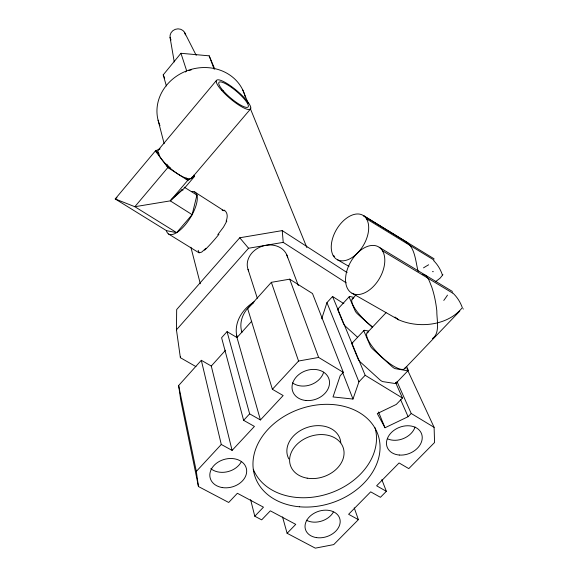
<?xml version="1.0" encoding="UTF-8"?>
<svg xmlns="http://www.w3.org/2000/svg" width="577" height="577" viewBox="0 0 577 577"><rect width="100%" height="100%" fill="white"/><g stroke="black" fill="none" stroke-linecap="round" stroke-linejoin="round"><path stroke-width="0.87" d="M195.964 366.626L180.377 357.697L176.454 329.828L176.677 309.546L239.751 237.774L282.232 230.605L347.116 272.604M180.377 357.697L180.45 356.824M159.851 148.837L155.35 150.95L115.22 198.964L166.443 230.649L176.663 232.654L192.141 214.658L196.937 195.062L184.142 187.128M321.685 318.829L326.943 302.629L332.568 296.506L343.849 303.646M354.228 507.818L358.375 519.646L333.73 544.601L315.316 548.15L287.101 533.278L295.749 524.37L270.332 510.833L261.669 519.863L254.796 516.242L263.465 507.176L237.385 493.277L228.694 502.48L198.452 486.534L180.702 399.919L178.639 385.53L201.315 360.293L221.279 444.47L232.098 450.399L254.421 426.417L243.624 420.337L221.597 337.718L227.049 331.645L249.639 413.846L260.429 419.962L283.156 395.548L272.387 389.287L247.663 308.702L271.349 282.333L289.697 279.174L312.503 293.534L343.322 372.389L340.185 375.721L333.008 396.94L352.98 399.053L358.937 381.837L365.162 375.281L332.568 296.506M226.826 221.078L223.494 227.114L217.832 234.601M461.78 308.32C447.204 325.789 418.714 328.573 398.664 319.802L352.006 293.231M442.92 274.666L440.085 278.201L435.52 281.72M166.378 85.959L163.212 74.88L180.947 53.286L209.177 55.839L214.745 69.024M185.477 72.031L186.616 70.646L180.947 53.286M158.408 149.854L216.519 80.362M155.35 150.95L167.864 167.546L134.845 206.717L115.22 198.964L116.943 197.493M193.706 175.148L194.6 176.317L187.756 180.334L170.28 200.868L134.845 206.717L176.663 232.654M191.795 177.968L250.642 108.837M194.6 176.317L185.087 187.482L170.28 200.868L192.141 214.658M176.454 329.828L248.55 248.247L283.235 242.369L346.171 282.824M232.098 450.399L211.283 366.042L225.585 350.189M260.429 419.962L236.996 337.552L251.709 321.252M337.855 309.034L349.352 296.585M352.215 299.045L355.879 295.078M198.452 486.534L196.324 471.409L221.279 444.47M243.624 420.337L249.639 413.846M272.387 389.287L298.561 361.029L318.634 357.444L343.322 372.389M352.013 343.257L364.037 330.426M367.051 332.929L386.006 312.72M404.592 368.696L459.775 311.104M395.793 383.409L408.033 370.658M205.902 248.29L201.705 252.106L199.152 252.841M395.548 382.436L402.472 398.029L396.276 404.441L377.286 413.565L385.01 427.759L408.105 416.695L411.221 413.485L396.969 381.52M381.823 479.602L386.359 491.315L380.431 497.316L370.686 491.835L348.609 514.287L358.375 519.646M171.109 199.642L182.209 189.609L182.996 190.114M422.58 274.277C428.235 274.94 429.627 282.485 431.683 286.819C434.337 294.616 435.931 302.752 436.832 310.931C436.609 319.29 440.417 333.246 432.375 338.627M405.494 242.059C415.137 246.321 415.613 262.174 418.116 271.305M196.18 194.961L196.937 195.062M368.624 331.119L364.779 330.296A4.695 1.37 43.5 0 0 364.109 331.544L370.362 345.976A4.782 1.414 43.8 0 0 373.095 349.41L392.043 366.597A4.804 1.414 44.1 0 0 395.411 368.689L407.405 370.766A4.746 1.37 44.2 0 0 407.932 369.381L406.648 366.611M353.845 297.443L350.095 296.513A4.486 1.269 43 0 0 349.395 297.602L355.165 310.909A4.566 1.313 43.2 0 0 357.754 314.14L372.511 327.491M222.138 210.136L223.523 210.583M166.962 166.356L168.809 166.962M156.23 152.119L158.112 152.754L155.884 150.698M386.359 491.315L376.622 485.798L399.075 462.956L408.79 468.611L434.575 442.501L434.099 427.341L406.886 368.58M201.315 360.293L211.283 366.042M333.174 255.503L334.581 256.318M337.386 259.708L349.02 266.437M227.049 331.645L236.996 337.552M379.24 247.302A26.715 16.61 -60 0 1 370.001 289.531A26.715 16.61 -60 0 1 346.287 273.137A26.715 16.61 -60 0 1 379.24 247.302L452.44 291.472M382.472 250.793L452.541 293.029M398.664 319.802L395.029 317.047M411.221 413.485L434.099 427.341M434.055 258.792L363.423 215.61A25.619 15.608 -59.4 0 0 331.97 240.811A25.619 15.608 -59.4 0 0 354.516 255.784A25.619 15.608 -59.4 0 0 363.423 215.61L407.896 242.845M366.496 218.842L434.084 260.119M365.162 375.281L402.472 398.029M168.578 234.017L198.856 252.719M194.615 191.932L224.157 210.872M170.352 167.921L168.91 166.991L166.767 164.149M167.864 167.546L187.756 180.334M186.169 178.163L188.253 180.046M357.293 337.018L345.998 326.777A4.551 1.363 43.3 0 1 343.438 323.531L337.877 310.073A4.472 1.32 43.1 0 1 338.605 308.947M239.751 237.774L248.55 248.247M158.177 152.775L159.252 154.196M184.445 32.189L196.209 55.342M163.212 74.88L164.669 78.147M400.496 399.435L408.105 416.695M378.512 411.985L385.01 427.759M242.802 90.041L248.225 103.377M250.115 108.014L306.863 247.576M326.943 302.629L358.937 381.837M342.55 372.316L352.98 399.053M286.682 254.666L298.345 285.565M209.177 55.839L214.11 69.06M289.697 279.174L318.634 357.444M271.349 282.333L298.561 361.029M247.995 269.344L257.313 298.251M282.542 516.934L287.101 533.278M185.982 178.098L186.357 179.433M158.084 120.182L164.149 143.673M190.879 247.216L200.313 283.761M168.931 167.07L169.285 168.462M250.598 499.646L254.796 516.242M178.639 385.53L196.324 471.409M170.035 37.289L174.254 61.927M282.232 230.605L283.235 242.369M171.03 40.029A7.804 7.191 -17.9 0 1 175.293 29.326A7.804 7.191 -17.9 0 1 185.426 34.937M405.342 367.26A25.943 7.544 43.9 0 1 381.051 356.341A25.943 7.544 43.9 0 1 368.328 332.013M463.273 308.789A36.618 7.963 19.1 0 1 463.317 309.084M452.685 292.878A36.07 35.55 55.1 0 1 462.451 308.104M447.485 295.121A35.507 4.046 -47.9 0 1 443.771 300.429M241.965 332.388A32.074 26.102 -18.6 0 1 253.519 302.896M236.959 336.838A38.291 31.093 -18.6 0 1 254.082 301.829M237.551 337.415A38.089 30.999 -18.6 0 1 236.599 335.251M248.615 270.873A20.707 17.281 -19.3 0 1 262.189 246.235A20.707 17.281 -19.3 0 1 287.671 257.768M333.355 512.109A17.728 13.213 -18.2 0 1 306.358 520.23M415.065 427.045A18.168 13.862 -21.9 0 1 387.405 438.765M323.675 372.151A18.861 14.966 -19.3 0 1 310.577 384.801A18.861 14.966 -19.3 0 1 292.51 382.897M241.244 461.831A18.428 14.209 -15.2 0 1 210.8 468.647M375.028 427.759A64.364 49.348 -18.7 0 1 329.554 493.328A64.364 49.348 -18.7 0 1 253.296 469.296M288.839 458.924A27.581 21.14 -18.7 0 1 307.887 427.232A27.581 21.14 -18.7 0 1 340.783 442.747M188.939 70.603A37.238 33.379 -18.2 0 1 191.167 69.918M191.405 191.564A24.753 9.802 -57.8 0 1 189.804 218.633A24.753 9.802 -57.8 0 1 166.443 230.649M224.085 210.057A22.856 11.987 -37 0 1 226.105 221.243M218.935 234.305A22.929 2.337 -50.2 0 1 204.554 250.187M199.224 252.459A22.856 5.33 -82.7 0 1 198.163 250.324M159.973 125.656A45.129 40.354 -18.2 0 1 188.737 70.142A45.129 40.354 -18.2 0 1 245.283 97.037M352.778 343.12A4.674 1.428 43.7 0 0 352.064 344.404L358.093 358.988A4.76 1.471 43.9 0 0 360.791 362.443L379.644 379.587A4.789 1.471 44.3 0 0 383.02 381.649L395.151 383.532A4.724 1.428 44.4 0 0 395.945 382.897M372.201 326.604A24.811 6.996 43.3 0 1 355.158 308.904A24.811 6.996 43.3 0 1 353.47 298.251M433.637 260.609A34.519 32.723 74.3 0 1 442.35 274.861M433.356 271.68A34.973 4.796 8.5 0 1 432.447 271.652M423.504 267.858A34.144 3.267 -35.9 0 1 428.646 264.785M182.173 189.66A2.697 2.344 -15.3 0 1 181.964 189.516M192.314 176.8A21.825 6.506 40.1 0 1 170.395 168.361A21.825 6.506 40.1 0 1 159.988 149.01M316.384 537.598A17.988 13.307 -18.2 0 0 339.961 519.358A17.988 13.307 -18.2 0 0 311.465 515.023A17.988 13.307 -18.2 0 0 316.384 537.598M399.277 455.037A18.442 13.971 -21.9 0 0 421.744 434.337A18.442 13.971 -21.9 0 0 392.035 431.913A18.442 13.971 -21.9 0 0 399.277 455.037M306.041 400.51A19.156 15.103 -19.3 0 0 328.854 378.671A19.156 15.103 -19.3 0 0 297.415 375.815A19.156 15.103 -19.3 0 0 306.041 400.51M222.289 487.565A18.709 14.324 -15.3 0 0 246.336 468.394A18.709 14.324 -15.3 0 0 216.108 463.54A18.709 14.324 -15.3 0 0 222.289 487.565M299.355 506.772A64.956 49.586 -18.7 0 0 378.079 435A64.956 49.586 -18.7 0 0 272.099 425.321A64.956 49.586 -18.7 0 0 299.355 506.772M307.166 478.16A27.833 21.241 -18.7 0 0 343.712 449.548A27.833 21.241 -18.7 0 0 299.622 442.032A27.833 21.241 -18.7 0 0 307.166 478.16M221.424 90.091A22.229 5.164 40.2 0 0 250.295 109.226A22.229 5.164 40.2 0 0 228.881 84.704A22.229 5.164 40.2 0 0 221.424 90.091M223.14 90.697A19.07 4.428 40.2 0 0 247.915 107.142A19.07 4.428 40.2 0 0 229.588 86.124A19.07 4.428 40.2 0 0 223.14 90.697"/></g></svg>
